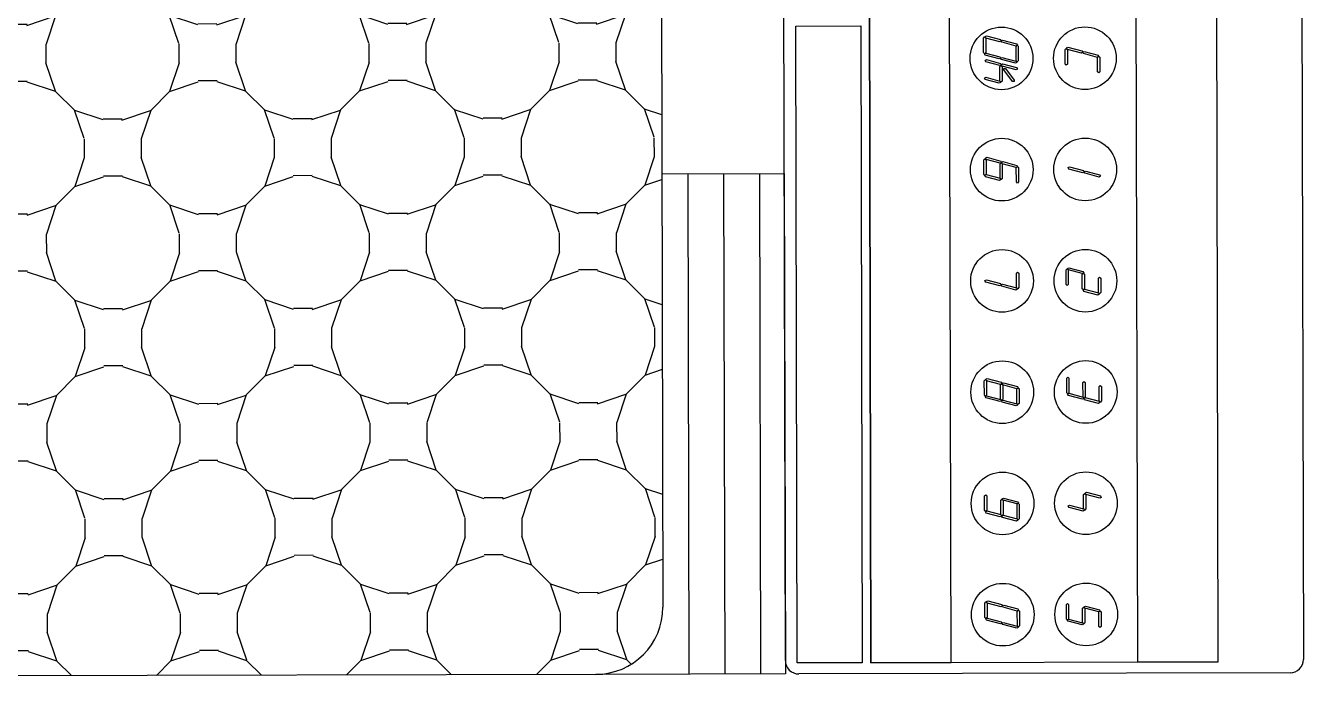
# Model space of a CAD drawing. Header units: metres. Extents: x 11076 to 23011, y 5678 to 28676.
# Drawn here: x 19469.1 to 19754.5, y 10835.3 to 10981.2 of the extents above; entities that cross this region are included whole.
import ezdxf

# ---------------------------------------------------------------- set-up
doc = ezdxf.new("R2010")
doc.units = ezdxf.units.M
doc.layers.add('_Co MUEBLE CONCEP', color=5, linetype='Continuous')

# ---------------------------------------------------------------- blocks, each defined once
blk = doc.blocks.new('A$C1D906BCB')
at = {"layer": '_Co MUEBLE CONCEP'}
h = blk.add_hatch(dxfattribs=at)
h.set_pattern_fill('CIRC', color=256, scale=0.03, angle=45, style=0)
h.set_pattern_definition([(45, (155.071534, -2.58212), (4e-18, 0.042426407), [0.006, -0.024]), (135, (155.054564, -2.58212), (-0.042426407, 4e-18), [0.006, -0.024]), (90, (155.077898, -2.571514), (-0.0212132367, 0.0212132034), [0.0042426407, -0.038183766]), (90, (155.0482, -2.571514), (-0.0212132367, 0.0212132034), [0.0042426407, -0.038183766]), (180, (155.06517, -2.584242), (-0.0212132034, -0.0212132367), [0.0042426407, -0.038183766]), (180, (155.06517, -2.554544), (-0.0212132034, -0.0212132367), [0.0042426407, -0.038183766]), (108.434949, (155.050321, -2.577878), (-0.0212132034, 0.0212132034), [0.006708204, -0.0603738354]), (108.434949, (155.077898, -2.567272), (-0.0212132034, 0.0212132034), [0.006708204, -0.0603738564]), (198.434949, (155.071534, -2.582121), (-0.0212132034, -0.0212132034), [0.006708204, -0.0603738564]), (198.434949, (155.060928, -2.554544), (-0.0212132034, -0.0212132034), [0.006708204, -0.0603738564]), (251.565051, (155.071534, -2.582121), (-0.0212132034, -0.0212132034), [0.006708204, -0.0603738354]), (251.565051, (155.077898, -2.571514), (-0.0212132034, -0.0212132034), [0.006708204, -0.0603738354]), (341.565051, (155.054564, -2.582121), (0.0212132034, -0.0212132034), [0.006708204, -0.0603738354]), (341.565051, (155.06517, -2.554544), (0.0212132034, -0.0212132034), [0.006708204, -0.0603738354])])
edge = h.paths.add_edge_path()
edge.add_line((0, 0.015), (0, 0.41198))
edge.add_arc((0.015, 0.41198), 0.015, 90, 180, ccw=False)
edge.add_line((0.015, 0.42698), (0.345, 0.42698))
edge.add_arc((0.345, 0.41198), 0.015, 0, 90, ccw=False)
edge.add_line((0.36, 0.41198), (0.36, 0.015))
edge.add_arc((0.345, 0.015), 0.015, -90, 0, ccw=False)
edge.add_line((0.345, 0), (0.015, 0))
edge.add_arc((0.015, 0.015), 0.015, 180, 270, ccw=False)
for p, q in [((0.003, 0.57), (0.357, 0.57)), ((0.003, 0.57), (0.357, 0.57)), ((0.36, 0.567), (0.36, 0.45729)), ((0.36, 0.567), (0.36, 0.45729)), ((0.00245, 0.55089), (0.35755, 0.55089)), ((0.00245, 0.55089), (0.35755, 0.55089)), ((0.00245, 0.55089), (0.35755, 0.55089)), ((0.00245, 0.55089), (0.35755, 0.55089)), ((0.35755, 0.55089), (0.35755, 0.53298)), ((0.35755, 0.55089), (0.35755, 0.47339)), ((0.35755, 0.55089), (0.35755, 0.53298)), ((0.35755, 0.55089), (0.35755, 0.47339)), ((0.35755, 0.53298), (0.00245, 0.53298)), ((0.35755, 0.53298), (0.00245, 0.53298)), ((0.22104, 0.52133), (0.22188, 0.52445)), ((0.22104, 0.52133), (0.22188, 0.52445)), ((0.22236, 0.52433), (0.22152, 0.5212)), ((0.22236, 0.52433), (0.22152, 0.5212)), ((0.22188, 0.52445), (0.22218, 0.52463)), ((0.22188, 0.52445), (0.22218, 0.52463)), ((0.22211, 0.52457), (0.22236, 0.52482)), ((0.22211, 0.52457), (0.22236, 0.52482)), ((0.22236, 0.52433), (0.22211, 0.52457)), ((0.22236, 0.52433), (0.22211, 0.52457)), ((0.22218, 0.52463), (0.22236, 0.52433)), ((0.22218, 0.52463), (0.22236, 0.52433)), ((0.22236, 0.52482), (0.22559, 0.52482)), ((0.22236, 0.52482), (0.22559, 0.52482)), ((0.22559, 0.52433), (0.22236, 0.52433)), ((0.22559, 0.52433), (0.22236, 0.52433)), ((0.22559, 0.52482), (0.22584, 0.52457)), ((0.22559, 0.52482), (0.22584, 0.52457)), ((0.22584, 0.52457), (0.22559, 0.52433)), ((0.22584, 0.52457), (0.22559, 0.52433)), ((0.24779, 0.52161), (0.24863, 0.52473)), ((0.24779, 0.52161), (0.24863, 0.52473)), ((0.24911, 0.5246), (0.24827, 0.52148)), ((0.24911, 0.5246), (0.24827, 0.52148)), ((0.24863, 0.52473), (0.24893, 0.52491)), ((0.24863, 0.52473), (0.24893, 0.52491)), ((0.24893, 0.52491), (0.24911, 0.5246)), ((0.24893, 0.52491), (0.24911, 0.5246)), ((0.27146, 0.52466), (0.27171, 0.52491)), ((0.27146, 0.52466), (0.27171, 0.52491)), ((0.27171, 0.52442), (0.27146, 0.52466)), ((0.27171, 0.52442), (0.27146, 0.52466)), ((0.27171, 0.52491), (0.27495, 0.52491)), ((0.27171, 0.52491), (0.27495, 0.52491)), ((0.27495, 0.52442), (0.27171, 0.52442)), ((0.27495, 0.52442), (0.27171, 0.52442)), ((0.27417, 0.52127), (0.27501, 0.5244)), ((0.27417, 0.52127), (0.27501, 0.5244)), ((0.27549, 0.52427), (0.27465, 0.52115)), ((0.27549, 0.52427), (0.27465, 0.52115)), ((0.27495, 0.52491), (0.2752, 0.52466)), ((0.27495, 0.52491), (0.2752, 0.52466)), ((0.2752, 0.52466), (0.27495, 0.52442)), ((0.2752, 0.52466), (0.27495, 0.52442)), ((0.27501, 0.5244), (0.27532, 0.52457)), ((0.27501, 0.5244), (0.27532, 0.52457)), ((0.27532, 0.52457), (0.27549, 0.52427)), ((0.27532, 0.52457), (0.27549, 0.52427)), ((0.29568, 0.52477), (0.29592, 0.52502)), ((0.29568, 0.52477), (0.29592, 0.52502)), ((0.29592, 0.52452), (0.29568, 0.52477)), ((0.29592, 0.52452), (0.29568, 0.52477)), ((0.29592, 0.52502), (0.29916, 0.52502)), ((0.29592, 0.52502), (0.29916, 0.52502)), ((0.29916, 0.52452), (0.29592, 0.52452)), ((0.29916, 0.52452), (0.29592, 0.52452)), ((0.29839, 0.52138), (0.29922, 0.5245)), ((0.29839, 0.52138), (0.29922, 0.5245)), ((0.2997, 0.52437), (0.29887, 0.52125)), ((0.2997, 0.52437), (0.29887, 0.52125)), ((0.29916, 0.52502), (0.29941, 0.52477)), ((0.29916, 0.52502), (0.29941, 0.52477)), ((0.29941, 0.52477), (0.29916, 0.52452)), ((0.29941, 0.52477), (0.29916, 0.52452)), ((0.29922, 0.5245), (0.29953, 0.52468)), ((0.29922, 0.5245), (0.29953, 0.52468)), ((0.29953, 0.52468), (0.2997, 0.52437)), ((0.29953, 0.52468), (0.2997, 0.52437)), ((0.31955, 0.52161), (0.32039, 0.52473)), ((0.31955, 0.52161), (0.32039, 0.52473)), ((0.32087, 0.5246), (0.32003, 0.52148)), ((0.32087, 0.5246), (0.32003, 0.52148)), ((0.32039, 0.52473), (0.3207, 0.52491)), ((0.32039, 0.52473), (0.3207, 0.52491)), ((0.3207, 0.52491), (0.32087, 0.5246)), ((0.3207, 0.52491), (0.32087, 0.5246)), ((0.34499, 0.52132), (0.34583, 0.52444)), ((0.34499, 0.52132), (0.34583, 0.52444)), ((0.34631, 0.52432), (0.34547, 0.52119)), ((0.34631, 0.52432), (0.34547, 0.52119)), ((0.34583, 0.52444), (0.34613, 0.52462)), ((0.34583, 0.52444), (0.34613, 0.52462)), ((0.34606, 0.52456), (0.34631, 0.52481)), ((0.34606, 0.52456), (0.34631, 0.52481)), ((0.34631, 0.52432), (0.34606, 0.52456)), ((0.34631, 0.52432), (0.34606, 0.52456)), ((0.34613, 0.52462), (0.34631, 0.52432)), ((0.34613, 0.52462), (0.34631, 0.52432)), ((0.34631, 0.52481), (0.34954, 0.52481)), ((0.34631, 0.52481), (0.34954, 0.52481)), ((0.34954, 0.52432), (0.34631, 0.52432)), ((0.34954, 0.52432), (0.34631, 0.52432)), ((0.34954, 0.52481), (0.34979, 0.52456)), ((0.34954, 0.52481), (0.34979, 0.52456)), ((0.34979, 0.52456), (0.34954, 0.52432)), ((0.34979, 0.52456), (0.34954, 0.52432)), ((0.22008, 0.51772), (0.22091, 0.52085)), ((0.22008, 0.51772), (0.22091, 0.52085)), ((0.22139, 0.52072), (0.22056, 0.5176)), ((0.22139, 0.52072), (0.22056, 0.5176)), ((0.22091, 0.52085), (0.22122, 0.52102)), ((0.22091, 0.52085), (0.22122, 0.52102)), ((0.22122, 0.52102), (0.22104, 0.52133)), ((0.22122, 0.52102), (0.22104, 0.52133)), ((0.22152, 0.5212), (0.22122, 0.52102)), ((0.22152, 0.5212), (0.22122, 0.52102)), ((0.22122, 0.52102), (0.22139, 0.52072)), ((0.22122, 0.52102), (0.22139, 0.52072)), ((0.24683, 0.518), (0.24766, 0.52113)), ((0.24683, 0.518), (0.24766, 0.52113)), ((0.24814, 0.521), (0.24731, 0.51787)), ((0.24814, 0.521), (0.24731, 0.51787)), ((0.24766, 0.52113), (0.24797, 0.5213)), ((0.24766, 0.52113), (0.24797, 0.5213)), ((0.24797, 0.5213), (0.24779, 0.52161)), ((0.24797, 0.5213), (0.24779, 0.52161)), ((0.24827, 0.52148), (0.24797, 0.5213)), ((0.24827, 0.52148), (0.24797, 0.5213)), ((0.24797, 0.5213), (0.24814, 0.521)), ((0.24797, 0.5213), (0.24814, 0.521)), ((0.26936, 0.51781), (0.2702, 0.52094)), ((0.26936, 0.51781), (0.2702, 0.52094)), ((0.27068, 0.52081), (0.26984, 0.51769)), ((0.27068, 0.52081), (0.26984, 0.51769)), ((0.2702, 0.52094), (0.27051, 0.52112)), ((0.2702, 0.52094), (0.27051, 0.52112)), ((0.27051, 0.52112), (0.27068, 0.52081)), ((0.27051, 0.52112), (0.27068, 0.52081)), ((0.27056, 0.52104), (0.27081, 0.52129)), ((0.27056, 0.52104), (0.27081, 0.52129)), ((0.27081, 0.52079), (0.27056, 0.52104)), ((0.27081, 0.52079), (0.27056, 0.52104)), ((0.27081, 0.52129), (0.27405, 0.52129)), ((0.27081, 0.52129), (0.27405, 0.52129)), ((0.27405, 0.52079), (0.27081, 0.52079)), ((0.27405, 0.52079), (0.27081, 0.52079)), ((0.27405, 0.52129), (0.27429, 0.52104)), ((0.27405, 0.52129), (0.27429, 0.52104)), ((0.27429, 0.52104), (0.27405, 0.52079)), ((0.27429, 0.52104), (0.27405, 0.52079)), ((0.27435, 0.52097), (0.27417, 0.52127)), ((0.27435, 0.52097), (0.27417, 0.52127)), ((0.27465, 0.52115), (0.27435, 0.52097)), ((0.27465, 0.52115), (0.27435, 0.52097)), ((0.29477, 0.52115), (0.29502, 0.52139)), ((0.29477, 0.52115), (0.29502, 0.52139)), ((0.29502, 0.5209), (0.29477, 0.52115)), ((0.29502, 0.5209), (0.29477, 0.52115)), ((0.29502, 0.52139), (0.29826, 0.52139)), ((0.29502, 0.52139), (0.29826, 0.52139)), ((0.29826, 0.5209), (0.29502, 0.5209)), ((0.29826, 0.5209), (0.29502, 0.5209)), ((0.29742, 0.51777), (0.29826, 0.5209)), ((0.29742, 0.51777), (0.29826, 0.5209)), ((0.29874, 0.52077), (0.2979, 0.51764)), ((0.29874, 0.52077), (0.2979, 0.51764)), ((0.29826, 0.52139), (0.29851, 0.52115)), ((0.29826, 0.52139), (0.29851, 0.52115)), ((0.29851, 0.52115), (0.29826, 0.5209)), ((0.29851, 0.52115), (0.29826, 0.5209)), ((0.29826, 0.5209), (0.29856, 0.52107)), ((0.29826, 0.5209), (0.29856, 0.52107)), ((0.29856, 0.52107), (0.29839, 0.52138)), ((0.29856, 0.52107), (0.29839, 0.52138)), ((0.29887, 0.52125), (0.29856, 0.52107)), ((0.29887, 0.52125), (0.29856, 0.52107)), ((0.29856, 0.52107), (0.29874, 0.52077)), ((0.29856, 0.52107), (0.29874, 0.52077)), ((0.31973, 0.5213), (0.31955, 0.52161)), ((0.31973, 0.5213), (0.31955, 0.52161)), ((0.32003, 0.52148), (0.31973, 0.5213)), ((0.32003, 0.52148), (0.31973, 0.5213)), ((0.31979, 0.52123), (0.32003, 0.52148)), ((0.31979, 0.52123), (0.32003, 0.52148)), ((0.32003, 0.52098), (0.31979, 0.52123)), ((0.32003, 0.52098), (0.31979, 0.52123)), ((0.32003, 0.52148), (0.32327, 0.52148)), ((0.32003, 0.52148), (0.32327, 0.52148)), ((0.32327, 0.52098), (0.32003, 0.52098)), ((0.32327, 0.52098), (0.32003, 0.52098)), ((0.32243, 0.51786), (0.32327, 0.52098)), ((0.32243, 0.51786), (0.32327, 0.52098)), ((0.32375, 0.52085), (0.32291, 0.51773)), ((0.32375, 0.52085), (0.32291, 0.51773)), ((0.32327, 0.52148), (0.32352, 0.52123)), ((0.32327, 0.52148), (0.32352, 0.52123)), ((0.32352, 0.52123), (0.32327, 0.52098)), ((0.32352, 0.52123), (0.32327, 0.52098)), ((0.32327, 0.52098), (0.32357, 0.52116)), ((0.32327, 0.52098), (0.32357, 0.52116)), ((0.32357, 0.52116), (0.32375, 0.52085)), ((0.32357, 0.52116), (0.32375, 0.52085)), ((0.34517, 0.52102), (0.34499, 0.52132)), ((0.34517, 0.52102), (0.34499, 0.52132)), ((0.34547, 0.52119), (0.34517, 0.52102)), ((0.34547, 0.52119), (0.34517, 0.52102)), ((0.34522, 0.52094), (0.34547, 0.52119)), ((0.34522, 0.52094), (0.34547, 0.52119)), ((0.34547, 0.52069), (0.34522, 0.52094)), ((0.34547, 0.52069), (0.34522, 0.52094)), ((0.34547, 0.52119), (0.34871, 0.52119)), ((0.34547, 0.52119), (0.34871, 0.52119)), ((0.34871, 0.52069), (0.34547, 0.52069)), ((0.34871, 0.52069), (0.34547, 0.52069)), ((0.34787, 0.51757), (0.34871, 0.52069)), ((0.34787, 0.51757), (0.34871, 0.52069)), ((0.34918, 0.52057), (0.34835, 0.51744)), ((0.34918, 0.52057), (0.34835, 0.51744)), ((0.34871, 0.52119), (0.34895, 0.52094)), ((0.34871, 0.52119), (0.34895, 0.52094)), ((0.34895, 0.52094), (0.34871, 0.52069)), ((0.34895, 0.52094), (0.34871, 0.52069)), ((0.34871, 0.52069), (0.34901, 0.52087)), ((0.34871, 0.52069), (0.34901, 0.52087)), ((0.34901, 0.52087), (0.34918, 0.52057)), ((0.34901, 0.52087), (0.34918, 0.52057)), ((0.22025, 0.51742), (0.22008, 0.51772)), ((0.22025, 0.51742), (0.22008, 0.51772)), ((0.22056, 0.5176), (0.22025, 0.51742)), ((0.22056, 0.5176), (0.22025, 0.51742)), ((0.22037, 0.51733), (0.22062, 0.51758)), ((0.22037, 0.51733), (0.22062, 0.51758)), ((0.22062, 0.51708), (0.22037, 0.51733)), ((0.22062, 0.51708), (0.22037, 0.51733)), ((0.22062, 0.51758), (0.22386, 0.51758)), ((0.22062, 0.51758), (0.22386, 0.51758)), ((0.22386, 0.51708), (0.22062, 0.51708)), ((0.22386, 0.51708), (0.22062, 0.51708)), ((0.22386, 0.51758), (0.22411, 0.51733)), ((0.22386, 0.51758), (0.22411, 0.51733)), ((0.22411, 0.51733), (0.22386, 0.51708)), ((0.22411, 0.51733), (0.22386, 0.51708)), ((0.247, 0.5177), (0.24683, 0.518)), ((0.247, 0.5177), (0.24683, 0.518)), ((0.24731, 0.51787), (0.247, 0.5177)), ((0.24731, 0.51787), (0.247, 0.5177)), ((0.26954, 0.51751), (0.26936, 0.51781)), ((0.26954, 0.51751), (0.26936, 0.51781)), ((0.26984, 0.51769), (0.26954, 0.51751)), ((0.26984, 0.51769), (0.26954, 0.51751)), ((0.26961, 0.51742), (0.26986, 0.51767)), ((0.26961, 0.51742), (0.26986, 0.51767)), ((0.26986, 0.51717), (0.26961, 0.51742)), ((0.26986, 0.51717), (0.26961, 0.51742)), ((0.26986, 0.51767), (0.27309, 0.51767)), ((0.26986, 0.51767), (0.27309, 0.51767)), ((0.27309, 0.51717), (0.26986, 0.51717)), ((0.27309, 0.51717), (0.26986, 0.51717)), ((0.27309, 0.51767), (0.27334, 0.51742)), ((0.27309, 0.51767), (0.27334, 0.51742)), ((0.27334, 0.51742), (0.27309, 0.51717)), ((0.27334, 0.51742), (0.27309, 0.51717)), ((0.29382, 0.51752), (0.29407, 0.51777)), ((0.29382, 0.51752), (0.29407, 0.51777)), ((0.29407, 0.51728), (0.29382, 0.51752)), ((0.29407, 0.51728), (0.29382, 0.51752)), ((0.29407, 0.51777), (0.2973, 0.51777)), ((0.29407, 0.51777), (0.2973, 0.51777)), ((0.2973, 0.51728), (0.29407, 0.51728)), ((0.2973, 0.51728), (0.29407, 0.51728)), ((0.2973, 0.51777), (0.29755, 0.51752)), ((0.2973, 0.51777), (0.29755, 0.51752)), ((0.29755, 0.51752), (0.2973, 0.51728)), ((0.29755, 0.51752), (0.2973, 0.51728)), ((0.2976, 0.51747), (0.29742, 0.51777)), ((0.2976, 0.51747), (0.29742, 0.51777)), ((0.2979, 0.51764), (0.2976, 0.51747)), ((0.2979, 0.51764), (0.2976, 0.51747)), ((0.32261, 0.51755), (0.32243, 0.51786)), ((0.32261, 0.51755), (0.32243, 0.51786)), ((0.32291, 0.51773), (0.32261, 0.51755)), ((0.32291, 0.51773), (0.32261, 0.51755)), ((0.34438, 0.51732), (0.34463, 0.51757)), ((0.34438, 0.51732), (0.34463, 0.51757)), ((0.34463, 0.51707), (0.34438, 0.51732)), ((0.34463, 0.51707), (0.34438, 0.51732)), ((0.34463, 0.51757), (0.34787, 0.51757)), ((0.34463, 0.51757), (0.34787, 0.51757)), ((0.34787, 0.51707), (0.34463, 0.51707)), ((0.34787, 0.51707), (0.34463, 0.51707)), ((0.34804, 0.51726), (0.34787, 0.51757)), ((0.34787, 0.51757), (0.34812, 0.51732)), ((0.34804, 0.51726), (0.34787, 0.51757)), ((0.34787, 0.51757), (0.34812, 0.51732)), ((0.34812, 0.51732), (0.34787, 0.51707)), ((0.34812, 0.51732), (0.34787, 0.51707)), ((0.34835, 0.51744), (0.34804, 0.51726)), ((0.34835, 0.51744), (0.34804, 0.51726)), ((0.21847, 0.50312), (0.21931, 0.50625)), ((0.21847, 0.50312), (0.21931, 0.50625)), ((0.21979, 0.50612), (0.21895, 0.50299)), ((0.21979, 0.50612), (0.21895, 0.50299)), ((0.21931, 0.50625), (0.21962, 0.50642)), ((0.21931, 0.50625), (0.21962, 0.50642)), ((0.21961, 0.50637), (0.21986, 0.50661)), ((0.21961, 0.50637), (0.21986, 0.50661)), ((0.21986, 0.50612), (0.21961, 0.50637)), ((0.21986, 0.50612), (0.21961, 0.50637)), ((0.21962, 0.50642), (0.21979, 0.50612)), ((0.21962, 0.50642), (0.21979, 0.50612)), ((0.21986, 0.50661), (0.22309, 0.50661)), ((0.21986, 0.50661), (0.22309, 0.50661)), ((0.22309, 0.50612), (0.21986, 0.50612)), ((0.22309, 0.50612), (0.21986, 0.50612)), ((0.22232, 0.50298), (0.22316, 0.5061)), ((0.22232, 0.50298), (0.22316, 0.5061)), ((0.22364, 0.50597), (0.2228, 0.50285)), ((0.22364, 0.50597), (0.2228, 0.50285)), ((0.22309, 0.50661), (0.22334, 0.50637)), ((0.22309, 0.50661), (0.22334, 0.50637)), ((0.22334, 0.50637), (0.22309, 0.50612)), ((0.22334, 0.50637), (0.22309, 0.50612)), ((0.22316, 0.5061), (0.22346, 0.50628)), ((0.22316, 0.5061), (0.22346, 0.50628)), ((0.22346, 0.50628), (0.22364, 0.50597)), ((0.22346, 0.50628), (0.22364, 0.50597)), ((0.22378, 0.50312), (0.22462, 0.50625)), ((0.22378, 0.50312), (0.22462, 0.50625)), ((0.2251, 0.50612), (0.22426, 0.50299)), ((0.2251, 0.50612), (0.22426, 0.50299)), ((0.22462, 0.50625), (0.22493, 0.50642)), ((0.22462, 0.50625), (0.22493, 0.50642)), ((0.22482, 0.50377), (0.22741, 0.50571)), ((0.22482, 0.50377), (0.22741, 0.50571)), ((0.22493, 0.50642), (0.2251, 0.50612)), ((0.22493, 0.50642), (0.2251, 0.50612)), ((0.2277, 0.50531), (0.22512, 0.50337)), ((0.2277, 0.50531), (0.22512, 0.50337)), ((0.22741, 0.50571), (0.22775, 0.50566)), ((0.22741, 0.50571), (0.22775, 0.50566)), ((0.22775, 0.50566), (0.2277, 0.50531)), ((0.22775, 0.50566), (0.2277, 0.50531)), ((0.24562, 0.50312), (0.24646, 0.50625)), ((0.24562, 0.50312), (0.24646, 0.50625)), ((0.24694, 0.50612), (0.2461, 0.50299)), ((0.24694, 0.50612), (0.2461, 0.50299)), ((0.24646, 0.50625), (0.24676, 0.50642)), ((0.24646, 0.50625), (0.24676, 0.50642)), ((0.24669, 0.50637), (0.24694, 0.50661)), ((0.24669, 0.50637), (0.24694, 0.50661)), ((0.24694, 0.50612), (0.24669, 0.50637)), ((0.24694, 0.50612), (0.24669, 0.50637)), ((0.24676, 0.50642), (0.24694, 0.50612)), ((0.24676, 0.50642), (0.24694, 0.50612)), ((0.24694, 0.50661), (0.25017, 0.50661)), ((0.24694, 0.50661), (0.25017, 0.50661)), ((0.25017, 0.50612), (0.24694, 0.50612)), ((0.25017, 0.50612), (0.24694, 0.50612)), ((0.25017, 0.50661), (0.25042, 0.50637)), ((0.25017, 0.50661), (0.25042, 0.50637)), ((0.25042, 0.50637), (0.25017, 0.50612)), ((0.25042, 0.50637), (0.25017, 0.50612)), ((0.2703, 0.50637), (0.27054, 0.50661)), ((0.2703, 0.50637), (0.27054, 0.50661)), ((0.27054, 0.50612), (0.2703, 0.50637)), ((0.27054, 0.50612), (0.2703, 0.50637)), ((0.27054, 0.50661), (0.27378, 0.50661)), ((0.27054, 0.50661), (0.27378, 0.50661)), ((0.27378, 0.50612), (0.27054, 0.50612)), ((0.27378, 0.50612), (0.27054, 0.50612)), ((0.273, 0.50298), (0.27384, 0.5061)), ((0.273, 0.50298), (0.27384, 0.5061)), ((0.27432, 0.50597), (0.27348, 0.50285)), ((0.27432, 0.50597), (0.27348, 0.50285)), ((0.27378, 0.50661), (0.27403, 0.50637)), ((0.27378, 0.50661), (0.27403, 0.50637)), ((0.27403, 0.50637), (0.27378, 0.50612)), ((0.27403, 0.50637), (0.27378, 0.50612)), ((0.27384, 0.5061), (0.27415, 0.50628)), ((0.27384, 0.5061), (0.27415, 0.50628)), ((0.27415, 0.50628), (0.27432, 0.50597)), ((0.27415, 0.50628), (0.27432, 0.50597)), ((0.29505, 0.50312), (0.29589, 0.50625)), ((0.29505, 0.50312), (0.29589, 0.50625)), ((0.29637, 0.50612), (0.29553, 0.50299)), ((0.29637, 0.50612), (0.29553, 0.50299)), ((0.29589, 0.50625), (0.29619, 0.50642)), ((0.29589, 0.50625), (0.29619, 0.50642)), ((0.29619, 0.50637), (0.29643, 0.50661)), ((0.29619, 0.50637), (0.29643, 0.50661)), ((0.29619, 0.50642), (0.29637, 0.50612)), ((0.29619, 0.50642), (0.29637, 0.50612)), ((0.29643, 0.50612), (0.29619, 0.50637)), ((0.29643, 0.50612), (0.29619, 0.50637)), ((0.29643, 0.50661), (0.29967, 0.50661)), ((0.29643, 0.50661), (0.29967, 0.50661)), ((0.29967, 0.50612), (0.29643, 0.50612)), ((0.29967, 0.50612), (0.29643, 0.50612)), ((0.2989, 0.50298), (0.29973, 0.5061)), ((0.2989, 0.50298), (0.29973, 0.5061)), ((0.30021, 0.50597), (0.29938, 0.50285)), ((0.30021, 0.50597), (0.29938, 0.50285)), ((0.29967, 0.50661), (0.29992, 0.50637)), ((0.29967, 0.50661), (0.29992, 0.50637)), ((0.29992, 0.50637), (0.29967, 0.50612)), ((0.29992, 0.50637), (0.29967, 0.50612)), ((0.29973, 0.5061), (0.30004, 0.50628)), ((0.29973, 0.5061), (0.30004, 0.50628)), ((0.30004, 0.50628), (0.30021, 0.50597)), ((0.30004, 0.50628), (0.30021, 0.50597)), ((0.3208, 0.50312), (0.32164, 0.50625)), ((0.3208, 0.50312), (0.32164, 0.50625)), ((0.32212, 0.50612), (0.32128, 0.50299)), ((0.32212, 0.50612), (0.32128, 0.50299)), ((0.32164, 0.50625), (0.32194, 0.50642)), ((0.32164, 0.50625), (0.32194, 0.50642)), ((0.32193, 0.50637), (0.32218, 0.50661)), ((0.32193, 0.50637), (0.32218, 0.50661)), ((0.32218, 0.50612), (0.32193, 0.50637)), ((0.32218, 0.50612), (0.32193, 0.50637)), ((0.32194, 0.50642), (0.32212, 0.50612)), ((0.32194, 0.50642), (0.32212, 0.50612)), ((0.32218, 0.50661), (0.32542, 0.50661)), ((0.32218, 0.50661), (0.32542, 0.50661)), ((0.32542, 0.50612), (0.32218, 0.50612)), ((0.32542, 0.50612), (0.32218, 0.50612)), ((0.32464, 0.50298), (0.32548, 0.5061)), ((0.32464, 0.50298), (0.32548, 0.5061)), ((0.32596, 0.50597), (0.32512, 0.50285)), ((0.32596, 0.50597), (0.32512, 0.50285)), ((0.32542, 0.50661), (0.32566, 0.50637)), ((0.32542, 0.50661), (0.32566, 0.50637)), ((0.32566, 0.50637), (0.32542, 0.50612)), ((0.32566, 0.50637), (0.32542, 0.50612)), ((0.32548, 0.5061), (0.32578, 0.50628)), ((0.32548, 0.5061), (0.32578, 0.50628)), ((0.32578, 0.50628), (0.32596, 0.50597)), ((0.32578, 0.50628), (0.32596, 0.50597)), ((0.34473, 0.50312), (0.34557, 0.50625)), ((0.34473, 0.50312), (0.34557, 0.50625)), ((0.34605, 0.50612), (0.34521, 0.50299)), ((0.34605, 0.50612), (0.34521, 0.50299)), ((0.34557, 0.50625), (0.34587, 0.50642)), ((0.34557, 0.50625), (0.34587, 0.50642)), ((0.34587, 0.50637), (0.34611, 0.50661)), ((0.34587, 0.50637), (0.34611, 0.50661)), ((0.34587, 0.50642), (0.34605, 0.50612)), ((0.34587, 0.50642), (0.34605, 0.50612)), ((0.34611, 0.50612), (0.34587, 0.50637)), ((0.34611, 0.50612), (0.34587, 0.50637)), ((0.34611, 0.50661), (0.34935, 0.50661)), ((0.34611, 0.50661), (0.34935, 0.50661)), ((0.34935, 0.50612), (0.34611, 0.50612)), ((0.34935, 0.50612), (0.34611, 0.50612)), ((0.34858, 0.50298), (0.34941, 0.5061)), ((0.34858, 0.50298), (0.34941, 0.5061)), ((0.34989, 0.50597), (0.34906, 0.50285)), ((0.34989, 0.50597), (0.34906, 0.50285)), ((0.34935, 0.50661), (0.3496, 0.50637)), ((0.34935, 0.50661), (0.3496, 0.50637)), ((0.3496, 0.50637), (0.34935, 0.50612)), ((0.3496, 0.50637), (0.34935, 0.50612)), ((0.34941, 0.5061), (0.34972, 0.50628)), ((0.34941, 0.5061), (0.34972, 0.50628)), ((0.34972, 0.50628), (0.34989, 0.50597)), ((0.34972, 0.50628), (0.34989, 0.50597)), ((0.21751, 0.49952), (0.21835, 0.50264)), ((0.21751, 0.49952), (0.21835, 0.50264)), ((0.21883, 0.50251), (0.21799, 0.49939)), ((0.21883, 0.50251), (0.21799, 0.49939)), ((0.21835, 0.50264), (0.21865, 0.50282)), ((0.21835, 0.50264), (0.21865, 0.50282)), ((0.21865, 0.50282), (0.21847, 0.50312)), ((0.21865, 0.50282), (0.21847, 0.50312)), ((0.21895, 0.50299), (0.21865, 0.50282)), ((0.21895, 0.50299), (0.21865, 0.50282)), ((0.21865, 0.50282), (0.21883, 0.50251)), ((0.21865, 0.50282), (0.21883, 0.50251)), ((0.22135, 0.49937), (0.22219, 0.5025)), ((0.22135, 0.49937), (0.22219, 0.5025)), ((0.22267, 0.50237), (0.22183, 0.49924)), ((0.22267, 0.50237), (0.22183, 0.49924)), ((0.22219, 0.5025), (0.22249, 0.50267)), ((0.22219, 0.5025), (0.22249, 0.50267)), ((0.22249, 0.50267), (0.22232, 0.50298)), ((0.22249, 0.50267), (0.22232, 0.50298)), ((0.2228, 0.50285), (0.22249, 0.50267)), ((0.2228, 0.50285), (0.22249, 0.50267)), ((0.22249, 0.50267), (0.22267, 0.50237)), ((0.22249, 0.50267), (0.22267, 0.50237)), ((0.22282, 0.49952), (0.22366, 0.50264)), ((0.22282, 0.49952), (0.22366, 0.50264)), ((0.22414, 0.50251), (0.2233, 0.49939)), ((0.22414, 0.50251), (0.2233, 0.49939)), ((0.22366, 0.50264), (0.22396, 0.50282)), ((0.22366, 0.50264), (0.22396, 0.50282)), ((0.22396, 0.50282), (0.22378, 0.50312)), ((0.22396, 0.50282), (0.22378, 0.50312)), ((0.22426, 0.50299), (0.22396, 0.50282)), ((0.22426, 0.50299), (0.22396, 0.50282)), ((0.22396, 0.50282), (0.22414, 0.50251)), ((0.22396, 0.50282), (0.22414, 0.50251)), ((0.22412, 0.50274), (0.22437, 0.50299)), ((0.22412, 0.50274), (0.22437, 0.50299)), ((0.22437, 0.5025), (0.22412, 0.50274)), ((0.22437, 0.5025), (0.22412, 0.50274)), ((0.22437, 0.50299), (0.2276, 0.50299)), ((0.22437, 0.50299), (0.2276, 0.50299)), ((0.2276, 0.5025), (0.22437, 0.5025)), ((0.2276, 0.5025), (0.22437, 0.5025)), ((0.22477, 0.50342), (0.22482, 0.50377)), ((0.22477, 0.50342), (0.22482, 0.50377)), ((0.22512, 0.50337), (0.22477, 0.50342)), ((0.22512, 0.50337), (0.22477, 0.50342)), ((0.22677, 0.49937), (0.2276, 0.5025)), ((0.22677, 0.49937), (0.2276, 0.5025)), ((0.22808, 0.50237), (0.22725, 0.49924)), ((0.22808, 0.50237), (0.22725, 0.49924)), ((0.2276, 0.50299), (0.22785, 0.50274)), ((0.2276, 0.50299), (0.22785, 0.50274)), ((0.22785, 0.50274), (0.2276, 0.5025)), ((0.22785, 0.50274), (0.2276, 0.5025)), ((0.2276, 0.5025), (0.22791, 0.50267)), ((0.2276, 0.5025), (0.22791, 0.50267)), ((0.22791, 0.50267), (0.22808, 0.50237)), ((0.22791, 0.50267), (0.22808, 0.50237)), ((0.24465, 0.49952), (0.24549, 0.50264)), ((0.24465, 0.49952), (0.24549, 0.50264)), ((0.24597, 0.50251), (0.24513, 0.49939)), ((0.24597, 0.50251), (0.24513, 0.49939)), ((0.24549, 0.50264), (0.2458, 0.50282)), ((0.24549, 0.50264), (0.2458, 0.50282)), ((0.2458, 0.50282), (0.24562, 0.50312)), ((0.2458, 0.50282), (0.24562, 0.50312)), ((0.2461, 0.50299), (0.2458, 0.50282)), ((0.2461, 0.50299), (0.2458, 0.50282)), ((0.2458, 0.50282), (0.24597, 0.50251)), ((0.2458, 0.50282), (0.24597, 0.50251)), ((0.24585, 0.50274), (0.2461, 0.50299)), ((0.24585, 0.50274), (0.2461, 0.50299)), ((0.2461, 0.5025), (0.24585, 0.50274)), ((0.2461, 0.5025), (0.24585, 0.50274)), ((0.2461, 0.50299), (0.24934, 0.50299)), ((0.2461, 0.50299), (0.24934, 0.50299)), ((0.24934, 0.5025), (0.2461, 0.5025)), ((0.24934, 0.5025), (0.2461, 0.5025)), ((0.2485, 0.49937), (0.24934, 0.5025)), ((0.2485, 0.49937), (0.24934, 0.5025)), ((0.24982, 0.50237), (0.24898, 0.49924)), ((0.24982, 0.50237), (0.24898, 0.49924)), ((0.24934, 0.50299), (0.24958, 0.50274)), ((0.24934, 0.50299), (0.24958, 0.50274)), ((0.24958, 0.50274), (0.24934, 0.5025)), ((0.24958, 0.50274), (0.24934, 0.5025)), ((0.24934, 0.5025), (0.24964, 0.50267)), ((0.24934, 0.5025), (0.24964, 0.50267)), ((0.24964, 0.50267), (0.24982, 0.50237)), ((0.24964, 0.50267), (0.24982, 0.50237)), ((0.27204, 0.49937), (0.27288, 0.5025)), ((0.27204, 0.49937), (0.27288, 0.5025)), ((0.27336, 0.50237), (0.27252, 0.49924)), ((0.27336, 0.50237), (0.27252, 0.49924)), ((0.27288, 0.5025), (0.27318, 0.50267)), ((0.27288, 0.5025), (0.27318, 0.50267)), ((0.27318, 0.50267), (0.273, 0.50298)), ((0.27318, 0.50267), (0.273, 0.50298)), ((0.27348, 0.50285), (0.27318, 0.50267)), ((0.27348, 0.50285), (0.27318, 0.50267)), ((0.27318, 0.50267), (0.27336, 0.50237)), ((0.27318, 0.50267), (0.27336, 0.50237)), ((0.29409, 0.49952), (0.29492, 0.50264)), ((0.29409, 0.49952), (0.29492, 0.50264)), ((0.2954, 0.50251), (0.29457, 0.49939)), ((0.2954, 0.50251), (0.29457, 0.49939)), ((0.29492, 0.50264), (0.29523, 0.50282)), ((0.29492, 0.50264), (0.29523, 0.50282)), ((0.29523, 0.50282), (0.29505, 0.50312)), ((0.29523, 0.50282), (0.29505, 0.50312)), ((0.29553, 0.50299), (0.29523, 0.50282)), ((0.29553, 0.50299), (0.29523, 0.50282)), ((0.29523, 0.50282), (0.2954, 0.50251)), ((0.29523, 0.50282), (0.2954, 0.50251)), ((0.29528, 0.50274), (0.29553, 0.50299)), ((0.29528, 0.50274), (0.29553, 0.50299)), ((0.29553, 0.5025), (0.29528, 0.50274)), ((0.29553, 0.5025), (0.29528, 0.50274)), ((0.29553, 0.50299), (0.29877, 0.50299)), ((0.29553, 0.50299), (0.29877, 0.50299)), ((0.29877, 0.5025), (0.29553, 0.5025)), ((0.29877, 0.5025), (0.29553, 0.5025)), ((0.29793, 0.49937), (0.29877, 0.5025)), ((0.29793, 0.49937), (0.29877, 0.5025)), ((0.29925, 0.50237), (0.29841, 0.49924)), ((0.29925, 0.50237), (0.29841, 0.49924)), ((0.29877, 0.50299), (0.29902, 0.50274)), ((0.29877, 0.50299), (0.29902, 0.50274)), ((0.29902, 0.50274), (0.29877, 0.5025)), ((0.29902, 0.50274), (0.29877, 0.5025)), ((0.29877, 0.5025), (0.29907, 0.50267)), ((0.29877, 0.5025), (0.29907, 0.50267)), ((0.29907, 0.50267), (0.2989, 0.50298)), ((0.29907, 0.50267), (0.2989, 0.50298)), ((0.29938, 0.50285), (0.29907, 0.50267)), ((0.29938, 0.50285), (0.29907, 0.50267)), ((0.29907, 0.50267), (0.29925, 0.50237)), ((0.29907, 0.50267), (0.29925, 0.50237)), ((0.32097, 0.50282), (0.3208, 0.50312)), ((0.32097, 0.50282), (0.3208, 0.50312)), ((0.32128, 0.50299), (0.32097, 0.50282)), ((0.32128, 0.50299), (0.32097, 0.50282)), ((0.32103, 0.50274), (0.32128, 0.50299)), ((0.32103, 0.50274), (0.32128, 0.50299)), ((0.32128, 0.5025), (0.32103, 0.50274)), ((0.32128, 0.5025), (0.32103, 0.50274)), ((0.32128, 0.50299), (0.32451, 0.50299)), ((0.32128, 0.50299), (0.32451, 0.50299)), ((0.32451, 0.5025), (0.32128, 0.5025)), ((0.32451, 0.5025), (0.32128, 0.5025)), ((0.32368, 0.49937), (0.32451, 0.5025)), ((0.32368, 0.49937), (0.32451, 0.5025)), ((0.32499, 0.50237), (0.32416, 0.49924)), ((0.32499, 0.50237), (0.32416, 0.49924)), ((0.32451, 0.50299), (0.32476, 0.50274)), ((0.32451, 0.50299), (0.32476, 0.50274)), ((0.32476, 0.50274), (0.32451, 0.5025)), ((0.32476, 0.50274), (0.32451, 0.5025)), ((0.32451, 0.5025), (0.32482, 0.50267)), ((0.32451, 0.5025), (0.32482, 0.50267)), ((0.32482, 0.50267), (0.32464, 0.50298)), ((0.32482, 0.50267), (0.32464, 0.50298)), ((0.32512, 0.50285), (0.32482, 0.50267)), ((0.32512, 0.50285), (0.32482, 0.50267)), ((0.32482, 0.50267), (0.32499, 0.50237)), ((0.32482, 0.50267), (0.32499, 0.50237)), ((0.34377, 0.49952), (0.3446, 0.50264)), ((0.34377, 0.49952), (0.3446, 0.50264)), ((0.34508, 0.50251), (0.34425, 0.49939)), ((0.34508, 0.50251), (0.34425, 0.49939)), ((0.3446, 0.50264), (0.34491, 0.50282)), ((0.3446, 0.50264), (0.34491, 0.50282)), ((0.34491, 0.50282), (0.34473, 0.50312)), ((0.34491, 0.50282), (0.34473, 0.50312)), ((0.34521, 0.50299), (0.34491, 0.50282)), ((0.34521, 0.50299), (0.34491, 0.50282)), ((0.34491, 0.50282), (0.34508, 0.50251)), ((0.34491, 0.50282), (0.34508, 0.50251)), ((0.34761, 0.49937), (0.34845, 0.5025)), ((0.34761, 0.49937), (0.34845, 0.5025)), ((0.34893, 0.50237), (0.34809, 0.49924)), ((0.34893, 0.50237), (0.34809, 0.49924)), ((0.34845, 0.5025), (0.34875, 0.50267)), ((0.34845, 0.5025), (0.34875, 0.50267)), ((0.34875, 0.50267), (0.34858, 0.50298)), ((0.34875, 0.50267), (0.34858, 0.50298)), ((0.34906, 0.50285), (0.34875, 0.50267)), ((0.34906, 0.50285), (0.34875, 0.50267)), ((0.34875, 0.50267), (0.34893, 0.50237)), ((0.34875, 0.50267), (0.34893, 0.50237)), ((0.21768, 0.49921), (0.21751, 0.49952)), ((0.21768, 0.49921), (0.21751, 0.49952)), ((0.22299, 0.49921), (0.22282, 0.49952)), ((0.22299, 0.49921), (0.22282, 0.49952)), ((0.24483, 0.49921), (0.24465, 0.49952)), ((0.24483, 0.49921), (0.24465, 0.49952)), ((0.29426, 0.49921), (0.29409, 0.49952)), ((0.29426, 0.49921), (0.29409, 0.49952)), ((0.34394, 0.49921), (0.34377, 0.49952)), ((0.34394, 0.49921), (0.34377, 0.49952)), ((0.21799, 0.49939), (0.21768, 0.49921)), ((0.21799, 0.49939), (0.21768, 0.49921)), ((0.21775, 0.49912), (0.218, 0.49937)), ((0.21775, 0.49912), (0.218, 0.49937)), ((0.218, 0.49887), (0.21775, 0.49912)), ((0.218, 0.49887), (0.21775, 0.49912)), ((0.218, 0.49937), (0.22124, 0.49937)), ((0.218, 0.49937), (0.22124, 0.49937)), ((0.22124, 0.49887), (0.218, 0.49887)), ((0.22124, 0.49887), (0.218, 0.49887)), ((0.22124, 0.49937), (0.22149, 0.49912)), ((0.22124, 0.49937), (0.22149, 0.49912)), ((0.22149, 0.49912), (0.22124, 0.49887)), ((0.22149, 0.49912), (0.22124, 0.49887)), ((0.22153, 0.49907), (0.22135, 0.49937)), ((0.22153, 0.49907), (0.22135, 0.49937)), ((0.22183, 0.49924), (0.22153, 0.49907)), ((0.22183, 0.49924), (0.22153, 0.49907)), ((0.2233, 0.49939), (0.22299, 0.49921)), ((0.2233, 0.49939), (0.22299, 0.49921)), ((0.22694, 0.49907), (0.22677, 0.49937)), ((0.22694, 0.49907), (0.22677, 0.49937)), ((0.22725, 0.49924), (0.22694, 0.49907)), ((0.22725, 0.49924), (0.22694, 0.49907)), ((0.24513, 0.49939), (0.24483, 0.49921)), ((0.24513, 0.49939), (0.24483, 0.49921)), ((0.24495, 0.49912), (0.2452, 0.49937)), ((0.24495, 0.49912), (0.2452, 0.49937)), ((0.2452, 0.49887), (0.24495, 0.49912)), ((0.2452, 0.49887), (0.24495, 0.49912)), ((0.2452, 0.49937), (0.24844, 0.49937)), ((0.2452, 0.49937), (0.24844, 0.49937)), ((0.24844, 0.49887), (0.2452, 0.49887)), ((0.24844, 0.49887), (0.2452, 0.49887)), ((0.24844, 0.49937), (0.24869, 0.49912)), ((0.24844, 0.49937), (0.24869, 0.49912)), ((0.24869, 0.49912), (0.24844, 0.49887)), ((0.24869, 0.49912), (0.24844, 0.49887)), ((0.24867, 0.49907), (0.2485, 0.49937)), ((0.24867, 0.49907), (0.2485, 0.49937)), ((0.24898, 0.49924), (0.24867, 0.49907)), ((0.24898, 0.49924), (0.24867, 0.49907)), ((0.27221, 0.49907), (0.27204, 0.49937)), ((0.27221, 0.49907), (0.27204, 0.49937)), ((0.27252, 0.49924), (0.27221, 0.49907)), ((0.27252, 0.49924), (0.27221, 0.49907)), ((0.29457, 0.49939), (0.29426, 0.49921)), ((0.29457, 0.49939), (0.29426, 0.49921)), ((0.29433, 0.49912), (0.29458, 0.49937)), ((0.29433, 0.49912), (0.29458, 0.49937)), ((0.29458, 0.49887), (0.29433, 0.49912)), ((0.29458, 0.49887), (0.29433, 0.49912)), ((0.29458, 0.49937), (0.29781, 0.49937)), ((0.29458, 0.49937), (0.29781, 0.49937)), ((0.29781, 0.49887), (0.29458, 0.49887)), ((0.29781, 0.49887), (0.29458, 0.49887)), ((0.29781, 0.49937), (0.29806, 0.49912)), ((0.29781, 0.49937), (0.29806, 0.49912)), ((0.29806, 0.49912), (0.29781, 0.49887)), ((0.29806, 0.49912), (0.29781, 0.49887)), ((0.29811, 0.49907), (0.29793, 0.49937)), ((0.29811, 0.49907), (0.29793, 0.49937)), ((0.29841, 0.49924), (0.29811, 0.49907)), ((0.29841, 0.49924), (0.29811, 0.49907)), ((0.32008, 0.49912), (0.32033, 0.49937)), ((0.32008, 0.49912), (0.32033, 0.49937)), ((0.32033, 0.49887), (0.32008, 0.49912)), ((0.32033, 0.49887), (0.32008, 0.49912)), ((0.32033, 0.49937), (0.32356, 0.49937)), ((0.32033, 0.49937), (0.32356, 0.49937)), ((0.32356, 0.49887), (0.32033, 0.49887)), ((0.32356, 0.49887), (0.32033, 0.49887)), ((0.32356, 0.49937), (0.32381, 0.49912)), ((0.32356, 0.49937), (0.32381, 0.49912)), ((0.32381, 0.49912), (0.32356, 0.49887)), ((0.32381, 0.49912), (0.32356, 0.49887)), ((0.32385, 0.49907), (0.32368, 0.49937)), ((0.32385, 0.49907), (0.32368, 0.49937)), ((0.32416, 0.49924), (0.32385, 0.49907)), ((0.32416, 0.49924), (0.32385, 0.49907)), ((0.34425, 0.49939), (0.34394, 0.49921)), ((0.34425, 0.49939), (0.34394, 0.49921)), ((0.34401, 0.49912), (0.34426, 0.49937)), ((0.34401, 0.49912), (0.34426, 0.49937)), ((0.34426, 0.49887), (0.34401, 0.49912)), ((0.34426, 0.49887), (0.34401, 0.49912)), ((0.34426, 0.49937), (0.3475, 0.49937)), ((0.34426, 0.49937), (0.3475, 0.49937)), ((0.3475, 0.49887), (0.34426, 0.49887)), ((0.3475, 0.49887), (0.34426, 0.49887)), ((0.3475, 0.49937), (0.34774, 0.49912)), ((0.3475, 0.49937), (0.34774, 0.49912)), ((0.34774, 0.49912), (0.3475, 0.49887)), ((0.34774, 0.49912), (0.3475, 0.49887)), ((0.34779, 0.49907), (0.34761, 0.49937)), ((0.34779, 0.49907), (0.34761, 0.49937)), ((0.34809, 0.49924), (0.34779, 0.49907)), ((0.34809, 0.49924), (0.34779, 0.49907)), ((0.35755, 0.49131), (0.00245, 0.49131)), ((0.35755, 0.49131), (0.00245, 0.49131)), ((0.35755, 0.47339), (0.35755, 0.49131)), ((0.35755, 0.47339), (0.35755, 0.49131)), ((0.00245, 0.47339), (0.35755, 0.47339)), ((0.35755, 0.47339), (0.00245, 0.47339)), ((0.00245, 0.47339), (0.35755, 0.47339)), ((0.35755, 0.47339), (0.00245, 0.47339)), ((0.21523, 0.45694), (0.21523, 0.47146)), ((0.21523, 0.47146), (0.35755, 0.47146)), ((0.21523, 0.45694), (0.21523, 0.47146)), ((0.21523, 0.47146), (0.35755, 0.47146)), ((0.35755, 0.47146), (0.35755, 0.45694)), ((0.35755, 0.47146), (0.35755, 0.45694)), ((0.35755, 0.45694), (0.21523, 0.45694)), ((0.35755, 0.45694), (0.21523, 0.45694)), ((0.357, 0.45429), (0.003, 0.45429)), ((0.357, 0.45429), (0.003, 0.45429)), ((0.24818, 0.42698), (0.24818, 0.45429)), ((0.24818, 0.45429), (0.36, 0.45429)), ((0.24818, 0.42698), (0.24818, 0.45429)), ((0.24818, 0.45429), (0.36, 0.45429)), ((0.36, 0.45429), (0.36, 0.41198)), ((0.36, 0.45429), (0.36, 0.41198)), ((0.36, 0.44882), (0.24818, 0.44882)), ((0.36, 0.44882), (0.24818, 0.44882)), ((0.36, 0.44082), (0.24818, 0.44082)), ((0.36, 0.44082), (0.24818, 0.44082)), ((0.36, 0.43282), (0.24818, 0.43282)), ((0.36, 0.43282), (0.24818, 0.43282)), ((0.015, 0.42698), (0.345, 0.42698)), ((0.015, 0.42698), (0.345, 0.42698)), ((0.36, 0.41198), (0.36, 0.015)), ((0.36, 0.41198), (0.36, 0.015))]:
    blk.add_line(p, q, dxfattribs=at)
for centre in [(0.22255, 0.5215), (0.22255, 0.5215), (0.24741, 0.5215), (0.24741, 0.5215), (0.27227, 0.5215), (0.27227, 0.5215), (0.29714, 0.5215), (0.29714, 0.5215), (0.322, 0.5215), (0.322, 0.5215), (0.34686, 0.5215), (0.34686, 0.5215), (0.22255, 0.50287), (0.22255, 0.50287), (0.24741, 0.50287), (0.24741, 0.50287), (0.27227, 0.50287), (0.27227, 0.50287), (0.29714, 0.50287), (0.29714, 0.50287), (0.322, 0.50287), (0.322, 0.50287), (0.34686, 0.50287), (0.34686, 0.50287)]:
    blk.add_circle(centre, 0.007, dxfattribs=at)
for centre, radius, start, end in [((0.357, 0.567), 0.003, 0, 90), ((0.357, 0.567), 0.003, 0, 90), ((0.357, 0.45729), 0.003, 270, 0), ((0.357, 0.45729), 0.003, 270, 0), ((0.345, 0.41198), 0.015, 0, 90), ((0.345, 0.41198), 0.015, 0, 90)]:
    blk.add_arc(centre, radius, start, end, dxfattribs=at)

msp = doc.modelspace()

# ---------------------------------------------------------------- block references
at = {"layer": '_Co MUEBLE CONCEP', "xscale": 999.9999999999992, "yscale": 999.9999999999992, "zscale": 999.9999999999992, "rotation": 270.131116028014}
msp.add_blockref('A$C1D906BCB', (19183.66, 11195.22), dxfattribs=at)

doc.saveas('drawing.dxf')
